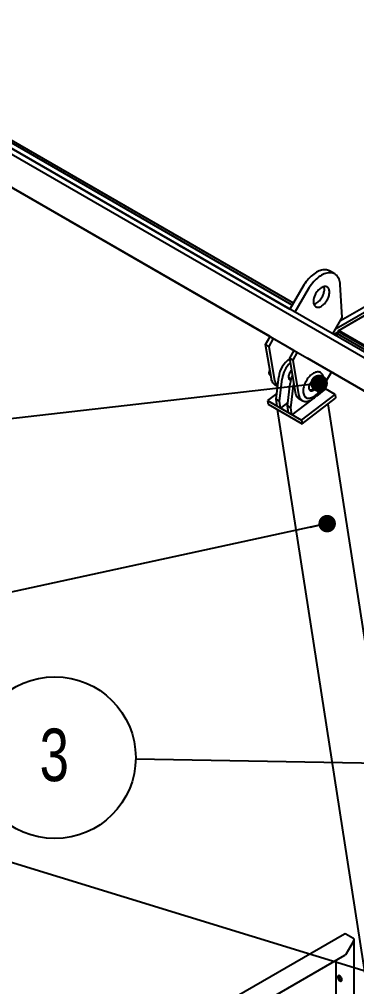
# Model space of a CAD drawing. Header units: millimetres. Extents: x 1293 to 41893, y 1011 to 26911.
# Drawn here: x 2309 to 2903, y 23770 to 25474 of the extents above; entities that cross this region are included whole.
import ezdxf

# ---------------------------------------------------------------- set-up
doc = ezdxf.new("R2010")
doc.units = ezdxf.units.MM
doc.header["$LTSCALE"] = 50
doc.layers.add('CAPA_1', color=7, linetype='Continuous')
doc.styles.add('SLDTEXTSTYLE0', font='TXT', dxfattribs={"width": 0.75})
doc.dimstyles.new('SLDDIMSTYLE2', dxfattribs={"dimtxt": 0.18, "dimasz": 30.769231, "dimexe": 0, "dimexo": 0.0625, "dimgap": 0, "dimtad": 0, "dimtih": 1, "dimtoh": 1, "dimdec": 0, "dimrnd": 1e-09, "dimzin": 0, "dimdsep": 46, "dimtxsty": 'Standard', "dimblk1": 'DOT', "dimblk2": 'DOT', "dimsah": 1, "dimcen": 0.09, "dimadec": 0, "dimazin": 0, "dimtfac": 30.769231, "dimtdec": 0, "dimtofl": 0, "dimtmove": 0, "dimatfit": 3, "dimldrblk": 'DOT', "dimfxl": 1, "dimfrac": 2, "dimtolj": 1, "dimtzin": 0, "dimarcsym": 0})
doc.dimstyles.new('SLDDIMSTYLE3', dxfattribs={"dimtxt": 0.18, "dimasz": 100, "dimexe": 0, "dimexo": 0.0625, "dimgap": 0, "dimtad": 0, "dimtih": 1, "dimtoh": 1, "dimdec": 0, "dimrnd": 1e-09, "dimzin": 0, "dimdsep": 46, "dimtxsty": 'Standard', "dimsah": 1, "dimcen": 0.09, "dimadec": 0, "dimazin": 0, "dimtfac": 100, "dimtdec": 0, "dimtofl": 0, "dimtmove": 0, "dimatfit": 3, "dimfxl": 1, "dimfrac": 2, "dimtolj": 1, "dimtzin": 0, "dimarcsym": 0})

# ---------------------------------------------------------------- blocks, each defined once
blk = doc.blocks.new('_Dot')
at = {"color": 0, "linetype": 'ByBlock', "lineweight": -2}
blk.add_line((-0.5, 0), (-1, 0), dxfattribs=at)
at = {"color": 0, "linetype": 'ByBlock', "const_width": 0.5}
blk.add_lwpolyline([(-0.25, 0, 1), (0.25, 0, 1)], format="xyb", close=True, dxfattribs=at)
blk = doc.blocks.new('SW_NOTE_0_27')
at = {"layer": 'CAPA_1', "color": 0}
blk.add_circle((-142.4, 2.6), 142.4, dxfattribs=at)
at = {"layer": 'CAPA_1', "color": 0, "insert": (-143.3, 53.8), "char_height": 92.6, "attachment_point": 2, "style": 'SLDTEXTSTYLE0'}
blk.add_mtext('3', dxfattribs=at)

msp = doc.modelspace()

# ---------------------------------------------------------------- linework, layer by layer
at = {"color": 7, "linetype": 'Continuous', "lineweight": 25}
for p, q in [((2783.6088309, 24964.8483972), (1901.0467227, 25474.4307163)), ((2789.5911397, 24971.1781764), (1935.871968, 25464.1068794)), ((2791.5155461, 24974.5113461), (1940.4581515, 25465.9031663)), ((1919.1114856, 25454.090214), (4390.7727372, 24027.230545)), ((4398.3871158, 24032.610263), (1927.9887578, 25458.7408791)), ((1931.6386346, 25456.774531), (2785.3578064, 24963.845828)), ((2719.9458528, 24933.0260458), (1852.5114992, 25433.8737543)), ((1893.7114856, 25410.0961236), (4365.3727372, 23983.2364546)), ((1894.7715122, 25409.4839843), (4366.4327639, 23982.6243153)), ((2866.6239402, 24929.8960369), (3504.8432149, 25298.3321818)), ((3493.1108183, 25300.4470205), (2874.3205899, 24943.2270253)), ((2504.5550152, 25057.4298499), (2124.2383835, 25276.9819681)), ((3495.4969019, 25286.7174197), (2869.5605951, 24925.3720812)), ((3497.7899937, 25287.6155631), (2871.8536869, 24926.2702247)), ((2359.1801834, 25141.3861681), (2331.8802048, 25157.1461103)), ((2750.5307349, 24915.3857371), (2331.8802048, 25157.1461103)), ((2396.4790758, 25119.7929816), (2431.9810551, 25099.2945025)), ((2671.8883485, 24960.7989699), (2431.9810551, 25099.2945025)), ((2504.5550152, 25057.4298499), (2485.2510152, 25068.5774346)), ((2521.1720397, 25047.8406686), (2520.9041936, 25048.0252812)), ((2540.4760397, 25036.6930839), (2521.1720397, 25047.8406686)), ((2750.5503736, 24915.4197523), (2540.4760397, 25036.6930839)), ((2864.3040321, 25025.9616853), (2855.3237759, 25031.1458768)), ((2808.6590055, 25004.2046887), (2785.3346112, 24963.8056529)), ((2877.6392616, 24948.9751333), (2873.8864777, 25007.2710183)), ((2651.4509863, 24972.661825), (2624.1510077, 24988.4217672)), ((2792.4589406, 24891.2280799), (2624.1510077, 24988.4217672)), ((2817.6392616, 24999.0204972), (2794.3148673, 24958.6214613)), ((2671.8883485, 24960.7989699), (2652.5843485, 24971.9465546)), ((2688.505373, 24951.2097886), (2688.2470963, 24951.3866687)), ((2707.809373, 24940.0622039), (2688.505373, 24951.2097886)), ((2785.354735, 24963.8405082), (2783.6088309, 24964.8483972)), ((2860.9869516, 24920.1324864), (2877.6392616, 24948.9751333)), ((2750.5367754, 24915.3961995), (2707.809373, 24940.0622039)), ((2720.6941969, 24932.5941375), (2719.9458528, 24933.0260458)), ((2720.6941969, 24932.5941375), (2720.8431498, 24932.5295865)), ((2724.1155308, 24930.639867), (2724.302272, 24930.5110457)), ((2725.3622987, 24929.8989064), (2724.302272, 24930.5110457)), ((2750.5236941, 24915.373542), (2725.3622987, 24929.8989064)), ((2742.620314, 24901.6844862), (2750.5544841, 24915.4268719)), ((2862.4270149, 24919.3011555), (2871.2518012, 24924.3955962)), ((2863.164308, 24918.8755253), (2871.9890291, 24923.9699283)), ((2869.1291513, 24920.2252102), (2867.0536151, 24916.6302761)), ((4191.4622271, 24156.8585743), (2869.1291513, 24920.2252102)), ((2871.8536869, 24926.2702247), (2869.5605951, 24925.3720812)), ((2869.5605951, 24925.3720812), (3054.1926431, 24818.7674284)), ((2871.8536869, 24926.2702247), (3056.4857348, 24819.6655719)), ((2742.620314, 24901.6844862), (2748.6071514, 24898.2283585)), ((2752.7411876, 24841.2155022), (2742.620314, 24901.6844862)), ((2748.6071514, 24898.2283585), (2756.540835, 24911.9699016)), ((2758.728025, 24837.7593745), (2748.6071514, 24898.2283585)), ((2774.4741683, 24901.6138431), (2774.4738181, 24901.6132365)), ((2774.4738181, 24901.6132365), (2792.4585904, 24891.2274733)), ((2792.4727899, 24891.2520676), (2784.5281759, 24877.4915925)), ((2798.4596273, 24887.7959399), (2790.5150133, 24874.0354648)), ((2790.5150133, 24874.0354648), (2784.5281759, 24877.4915925)), ((2784.5281759, 24877.4915925), (2794.6490495, 24817.0226085)), ((2790.5150133, 24874.0354648), (2800.6358869, 24813.5664808)), ((2816.38168, 24877.4203427), (2816.394418, 24877.4424056)), ((2841.78168, 24862.7524681), (2816.38168, 24877.4203427)), ((3106.9451746, 24709.677413), (2838.73368, 24864.5126131)), ((2839.3463031, 24852.0736021), (2836.5471854, 24853.6894984)), ((2840.5150133, 24822.0664341), (2858.4499487, 24853.1306534)), ((2841.7819277, 24862.7528972), (2841.78168, 24862.7524681)), ((3990.9774639, 24199.2746243), (2858.4231831, 24853.0842939)), ((3990.9775501, 24199.2747735), (2858.4232692, 24853.0844431)), ((2861.2968501, 24851.4261561), (2858.4235272, 24853.08489)), ((2964.1591514, 24792.0746268), (2858.4363505, 24853.1071007)), ((3126.2676743, 24698.4617552), (2858.4452916, 24853.122587)), ((2861.704658, 24851.2203469), (2861.2968501, 24851.4261561)), ((2759.2883351, 24830.4717497), (2763.6581712, 24827.949097)), ((2760.9860062, 24805.2883415), (2765.6229925, 24844.611367)), ((2766.9728436, 24801.8322138), (2771.6098299, 24841.1552394)), ((2781.1149793, 24793.6681327), (2785.7519656, 24832.9911582)), ((2783.7985273, 24842.5918016), (2787.4142952, 24840.5044633)), ((2846.6238895, 24832.647318), (2848.0886616, 24823.1929764)), ((2762.1390677, 24815.0666466), (2746.0195055, 24802.7041684)), ((2787.1018167, 24790.212005), (2791.738803, 24829.5350306)), ((2805.8878797, 24768.1428917), (2864.9649435, 24813.4505063)), ((2848.0886616, 24823.1929764), (2831.9820257, 24810.8404117)), ((2864.9649435, 24813.4505063), (2848.0886616, 24823.1929764)), ((2864.9649435, 24813.4505063), (2865.9351123, 24807.1885715)), ((2746.0195055, 24802.7041684), (2805.8878797, 24768.1428917)), ((2746.0195055, 24802.7041684), (2746.9896744, 24796.4422337)), ((2746.9896744, 24796.4422337), (2806.8580485, 24761.880957)), ((2760.9860062, 24805.2883415), (2766.9728436, 24801.8322138)), ((2762.8957874, 24792.9616983), (2760.9860062, 24805.2883415)), ((2768.8826248, 24789.5055706), (2766.9728436, 24801.8322138)), ((2781.7915604, 24799.4057424), (2768.8826248, 24789.5055706)), ((2823.216956, 24804.1182699), (2789.0115978, 24777.8853618)), ((2801.196197, 24806.278856), (2807.1830344, 24802.8227283)), ((2806.8580485, 24761.880957), (2865.9351123, 24807.1885715)), ((2811.1492496, 24809.6942162), (2813.9483673, 24808.0783199)), ((3026.8469729, 23673.7826044), (2852.8069611, 24797.1202781)), ((2763.1204524, 24787.1301337), (2936.9962821, 23664.8521708)), ((2787.1018167, 24790.212005), (2781.1149793, 24793.6681327)), ((2783.0247604, 24781.3414895), (2781.1149793, 24793.6681327)), ((2789.0115978, 24777.8853618), (2787.1018167, 24790.212005)), ((2805.8878797, 24768.1428917), (2806.8580485, 24761.880957)), ((2881.6793887, 23863.0135978), (2449.5079805, 23613.5263544)), ((2895.9243719, 23855.7618966), (2883.7112235, 23862.8123971)), ((2885.1480645, 23828.8012695), (2897.3612128, 23849.9550628)), ((2897.3612128, 23854.9321563), (2895.9610052, 23855.740479)), ((2898.5515309, 23342.1705656), (2898.5515309, 23853.2732151)), ((2481.466953, 23594.3864309), (2882.2740523, 23825.7674442)), ((2865.9972342, 23816.3710372), (2865.9972342, 23554.2642814))]:
    msp.add_line(p, q, dxfattribs=at)
at = {"color": 7, "linetype": 'Continuous', "lineweight": 25, "flags": 128}
for points in [[(2438.9832821, 25163.8350247), (2439.8591218, 25163.3294243), (2440.5877564, 25162.9088257), (2441.1457668, 25162.5867472), (2441.5152183, 25162.3735407), (2441.6842363, 25162.2760587), (2441.6473884, 25162.2974346), (2441.405859, 25162.4369811), (2440.967411, 25162.6902133), (2440.3461366, 25163.0489919), (2439.5620038, 25163.5017856), (2438.6402156, 25164.0340411), (2437.6103988, 25164.6286515), (2436.5056526, 25165.2665053), (2435.3614845, 25165.9271014), (2434.2146691, 25166.5892079), (2433.1020658, 25167.2315439), (2432.0594346, 25167.8334643), (2431.1202867, 25168.3756228), (2430.3148069, 25168.8405941), (2429.6688841, 25169.2134336), (2429.2032787, 25169.482158), (2428.9329558, 25169.6381301), (2428.8666036, 25169.676337), (2429.0063548, 25169.5955506), (2429.3477178, 25169.3983674), (2429.8797207, 25169.0911252), (2430.5852646, 25168.6836988), (2431.4416727, 25168.1891834), (2432.4214194, 25167.6234731), (2433.4930148, 25167.0047502), (2434.622017, 25166.3529011), (2435.7721388, 25165.6888766), (2436.9064145, 25165.0340192), (2437.9883874, 25164.4093763), (2438.9832821, 25163.8350247)], [(2597.1480795, 25072.5122911), (2598.0239192, 25072.0066908), (2598.7525538, 25071.5860922), (2599.3105642, 25071.2640137), (2599.6800157, 25071.0508071), (2599.8490337, 25070.9533252), (2599.8121858, 25070.974701), (2599.5706564, 25071.1142476), (2599.1322084, 25071.3674797), (2598.5109339, 25071.7262584), (2597.7268012, 25072.179052), (2596.805013, 25072.7113076), (2595.7751962, 25073.3059179), (2594.67045, 25073.9437717), (2593.5262819, 25074.6043679), (2592.3794664, 25075.2664743), (2591.2668631, 25075.9088103), (2590.224232, 25076.5107307), (2589.2850841, 25077.0528893), (2588.4796043, 25077.5178606), (2587.8336815, 25077.8907001), (2587.3680761, 25078.1594244), (2587.0977532, 25078.3153966), (2587.031401, 25078.3536034), (2587.1711522, 25078.272817), (2587.5125152, 25078.0756339), (2588.0445181, 25077.7683916), (2588.750062, 25077.3609653), (2589.6064701, 25076.8664499), (2590.5862168, 25076.3007396), (2591.6578122, 25075.6820167), (2592.7868144, 25075.0301676), (2593.9369362, 25074.3661431), (2595.0712119, 25073.7112856), (2596.1531848, 25073.0866428), (2597.1480795, 25072.5122911)], [(2855.3237759, 25031.1458768), (2855.3232368, 25031.146188), (2853.599156, 25032.0041164), (2851.7649864, 25032.6517506), (2849.8300734, 25033.0857909), (2847.8042754, 25033.3040259), (2845.6979141, 25033.3053435), (2843.5217216, 25033.089737), (2841.2867858, 25032.6583051), (2839.004494, 25032.0132459), (2836.6864745, 25031.1578459), (2834.344538, 25030.0964637), (2831.9906168, 25028.834507), (2829.6367044, 25027.3784055), (2827.2947942, 25025.7355783), (2824.9768184, 25023.9143958), (2822.6945874, 25021.924137), (2820.4597292, 25019.7749425), (2818.2836308, 25017.4777626), (2816.1773795, 25015.0443017), (2814.151707, 25012.4869584), (2812.2169341, 25009.8187628), (2810.3829188, 25007.0533095), (2808.6590055, 25004.2046887)], [(2873.8864777, 25007.2710183), (2873.6343451, 25009.8297863), (2873.2157979, 25012.2648266), (2872.6329684, 25014.5637323), (2871.8888264, 25016.7147903), (2870.9871633, 25018.7070407), (2869.9325732, 25020.5303329), (2868.7304292, 25022.175377), (2867.3868565, 25023.6337914), (2865.9087006, 25024.8981452), (2864.3034929, 25025.9619965), (2862.5794121, 25026.8199249), (2860.7452425, 25027.4675591), (2858.8103295, 25027.9015994), (2856.7845315, 25028.1198344), (2854.6781702, 25028.121152), (2852.5019777, 25027.9055455), (2850.2670419, 25027.4741136), (2847.9847501, 25026.8290543), (2845.6667306, 25025.9736544), (2843.3247941, 25024.9122722), (2840.970873, 25023.6503154), (2838.6169606, 25022.194214), (2836.2750503, 25020.5513868), (2833.9570745, 25018.7302043), (2831.6748435, 25016.7399455), (2829.4399853, 25014.590751), (2827.2638869, 25012.2935711), (2825.1576357, 25009.8601102), (2823.1319631, 25007.3027669), (2821.1971902, 25004.6345713), (2819.3631749, 25001.869118), (2817.6392616, 24999.0204972)], [(2855.1147306, 24993.7101528), (2855.0318288, 24995.4279664), (2854.7840953, 24997.0299239), (2854.3744346, 24998.4972437), (2853.8076496, 24999.8127228), (2853.0903854, 25000.9609385), (2852.2310511, 25001.928429), (2851.2397217, 25002.7038513), (2850.1280196, 25003.2781143), (2848.9089785, 25003.6444853), (2847.5968907, 25003.798669), (2846.207139, 25003.7388577), (2844.756017, 25003.4657526), (2843.2605379, 25002.9825556), (2841.7382347, 25002.2949318), (2840.2069552, 25001.4109429), (2838.684652, 25000.3409529), (2837.1891729, 24999.0975065), (2835.738051, 24997.6951819), (2834.3482993, 24996.15042), (2833.0362114, 24994.4813319), (2831.8171703, 24992.707486), (2830.7054683, 24990.8496791), (2829.7141389, 24988.9296922), (2828.8548046, 24986.9700355), (2828.1375403, 24984.9936841), (2827.5707553, 24983.0238089), (2827.1610946, 24981.083505), (2826.9133611, 24979.1955206), (2826.8304593, 24977.3819906), (2826.9133611, 24975.6641769), (2827.1610946, 24974.0622195), (2827.5707553, 24972.5948997), (2828.1375403, 24971.2794206), (2828.8548046, 24970.1312049), (2829.7141389, 24969.1637144), (2830.7054683, 24968.3882921), (2831.8171703, 24967.8140291), (2833.0362114, 24967.447658), (2834.3482993, 24967.2934743), (2835.738051, 24967.3532857), (2837.1891729, 24967.6263908), (2838.684652, 24968.1095878), (2840.2069552, 24968.7972116), (2841.7382347, 24969.6812004), (2843.2605379, 24970.7511904), (2844.756017, 24971.9946369), (2846.207139, 24973.3969615), (2847.5968907, 24974.9417234), (2848.9089785, 24976.6108115), (2850.1280196, 24978.3846574), (2851.2397217, 24980.2424643), (2852.2310511, 24982.1624512), (2853.0903854, 24984.1221079), (2853.8076496, 24986.0984593), (2854.3744346, 24988.0683344), (2854.7840953, 24990.0086384), (2855.0318288, 24991.8966228), (2855.1147306, 24993.7101528)], [(2744.768557, 24987.2777398), (2745.6443968, 24986.7721395), (2746.3730313, 24986.3515409), (2746.9310418, 24986.0294624), (2747.3004933, 24985.8162558), (2747.4695112, 24985.7187739), (2747.4326634, 24985.7401497), (2747.191134, 24985.8796963), (2746.752686, 24986.1329284), (2746.1314115, 24986.491707), (2745.3472788, 24986.9445007), (2744.4254905, 24987.4767563), (2743.3956737, 24988.0713666), (2742.2909276, 24988.7092204), (2741.1467595, 24989.3698166), (2739.999944, 24990.031923), (2738.8873407, 24990.674259), (2737.8447096, 24991.2761794), (2736.9055616, 24991.818338), (2736.1000819, 24992.2833093), (2735.4541591, 24992.6561488), (2734.9885537, 24992.9248731), (2734.7182307, 24993.0808453), (2734.6518786, 24993.1190521), (2734.7916298, 24993.0382657), (2735.1329927, 24992.8410826), (2735.6649956, 24992.5338403), (2736.3705395, 24992.126414), (2737.2269477, 24991.6318986), (2738.2066944, 24991.0661883), (2739.2782898, 24990.4474654), (2740.4072919, 24989.7956162), (2741.5574138, 24989.1315918), (2742.6916894, 24988.4767343), (2743.7736624, 24987.8520915), (2744.768557, 24987.2777398)], [(2827.5477565, 24972.6611181), (2828.2089168, 24972.8105823), (2829.7043959, 24973.2937793), (2831.2266991, 24973.9814031), (2832.7579786, 24974.865392), (2834.2802818, 24975.9353819), (2835.7757609, 24977.1788284), (2837.2268828, 24978.581153), (2838.6166345, 24980.1259149), (2839.9287224, 24981.795003), (2841.1477635, 24983.5688489), (2842.2594655, 24985.4266558), (2843.2507949, 24987.3466427), (2844.1101292, 24989.3062994), (2844.8273935, 24991.2826508), (2845.3941785, 24993.252526), (2845.8038392, 24995.1928299), (2846.0515727, 24997.0808143), (2846.1344745, 24998.8943443)], [(2786.8143847, 24838.459978), (2786.1997323, 24838.7620409), (2785.4016071, 24839.3754463), (2784.7375771, 24840.1817557), (2784.2200118, 24841.1659492), (2783.8585525, 24842.3096932), (2783.6599325, 24843.5916818), (2783.6278517, 24844.988034), (2783.7629078, 24846.4727385), (2784.0625848, 24848.018138), (2784.5213004, 24849.5954446), (2785.1305096, 24851.175276), (2785.8788639, 24852.7282031), (2786.752423, 24854.2252977), (2787.734914, 24855.6386718), (2788.1060833, 24856.1147398)], [(2844.6078475, 24840.444344), (2844.5240012, 24842.3976525), (2844.2732454, 24844.2359167), (2843.8579212, 24845.9419732), (2843.2819064, 24847.4998931), (2842.550579, 24848.8951303), (2841.6707674, 24850.1146581), (2840.650686, 24851.1470899), (2839.4998591, 24851.9827863), (2838.2290317, 24852.6139445), (2836.8500691, 24853.0346717), (2835.3758463, 24853.2410396), (2833.8201277, 24853.2311214), (2832.1974387, 24853.0050097), (2830.5229299, 24852.5648156), (2828.8122358, 24851.9146492), (2827.0813285, 24851.0605808), (2825.3463691, 24850.0105846), (2823.6235565, 24848.7744643), (2821.9289761, 24847.3637611), (2820.2784498, 24845.7916463), (2818.687388, 24844.0727985), (2817.1706462, 24842.2232659), (2815.7423856, 24840.2603172), (2814.4159416, 24838.2022799), (2813.2036988, 24836.0683694), (2812.1169756, 24833.8785094), (2811.1659185, 24831.653146), (2810.3594072, 24829.4130568), (2809.7049719, 24827.179157), (2809.2087228, 24824.9723039), (2808.8752934, 24822.8131023), (2808.7077968, 24820.721712), (2808.7077968, 24818.7176598), (2808.8752934, 24816.819657), (2809.2087228, 24815.0454248), (2809.7049719, 24813.4115286), (2810.3594072, 24811.9332237), (2811.1659185, 24810.6243127), (2812.1169756, 24809.4970165), (2813.2036988, 24808.5618603), (2814.4159416, 24807.8275756), (2815.7423856, 24807.3010179), (2817.1706462, 24806.9871038), (2818.687388, 24806.8887642), (2820.2784498, 24807.0069171), (2821.9289761, 24807.3404595), (2823.6235565, 24807.8862771), (2825.3463691, 24808.6392739), (2827.0813285, 24809.5924192), (2828.8122358, 24810.7368138), (2830.5229299, 24812.0617728), (2832.1974387, 24813.5549255), (2833.8201277, 24815.2023306), (2835.3758463, 24816.9886068), (2836.8500691, 24818.8970761), (2838.2290317, 24820.9099196), (2839.4998591, 24823.008344), (2840.650686, 24825.1727568), (2841.6707674, 24827.3829495), (2842.550579, 24829.6182862), (2843.2819064, 24831.857896), (2843.8579212, 24834.0808684), (2844.2732454, 24836.266448), (2844.5240012, 24838.3942287), (2844.6078475, 24840.444344)], [(2759.2883351, 24830.4717497), (2758.8991111, 24830.7071918), (2757.5954936, 24831.6713763), (2756.4210673, 24832.8302728), (2755.3840971, 24834.1757256), (2754.4918803, 24835.6982665), (2753.7506958, 24837.387181), (2753.1657594, 24839.2305838), (2752.7411876, 24841.2155022)], [(2784.8324495, 24841.9949311), (2784.417626, 24841.8642476), (2784.0068765, 24841.758777)], [(2791.738803, 24829.5350306), (2792.1004548, 24831.9130247), (2792.1302278, 24832.0717625)], [(2834.5080056, 24834.6138294), (2834.4242373, 24835.8871237), (2834.1747179, 24837.0365631), (2833.7647654, 24838.0376494), (2833.2031172, 24838.8690461), (2832.5017439, 24839.5130335), (2831.675594, 24839.9558861), (2830.7422755, 24840.1881652), (2829.7216805, 24840.2049202), (2828.6355612, 24840.0057941), (2827.5070662, 24839.5950308), (2826.3602476, 24838.981385), (2825.2195478, 24838.1779356), (2824.1092788, 24837.2018067), (2823.053104, 24836.0738028), (2822.0735341, 24834.8179652), (2821.1914468, 24833.4610601), (2820.4256422, 24832.0320075), (2819.7924423, 24830.5612651), (2819.3053425, 24829.0801793), (2818.9747245, 24827.6203169), (2818.8076349, 24826.2127923), (2818.8076349, 24824.8876044), (2818.9747245, 24823.6729973), (2819.3053425, 24822.5948583), (2819.7924423, 24821.676166), (2820.4256422, 24820.9365007), (2821.1914468, 24820.3916272), (2822.0735341, 24820.0531584), (2823.053104, 24819.9283083), (2824.1092788, 24820.0197377), (2825.2195478, 24820.3254981), (2826.3602476, 24820.8390727), (2827.5070662, 24821.5495156), (2828.6355612, 24822.4416848), (2829.7216805, 24823.4965653), (2830.7422755, 24824.6916743), (2831.675594, 24826.00154), (2832.5017439, 24827.3982448), (2833.2031172, 24828.8520206), (2833.7647654, 24830.3318825), (2834.1747179, 24831.8062899), (2834.4242373, 24833.2438184), (2834.5080056, 24834.6138294)], [(2819.6107178, 24821.9678251), (2819.7363561, 24821.9220619), (2820.6604978, 24821.7279769), (2821.6682246, 24821.7493237), (2822.7370254, 24821.9856254), (2823.843025, 24822.4316034), (2824.9615173, 24823.0772952), (2826.067517, 24823.9082773), (2827.1363178, 24824.9059868), (2828.1440446, 24826.0481365), (2829.0681863, 24827.3092128), (2829.8880992, 24828.6610452), (2830.5854677, 24830.073436), (2831.1447139, 24831.5148348), (2831.553345, 24832.9530432), (2831.8022329, 24834.3559338), (2831.885818, 24835.6921685)], [(2794.6490495, 24817.0226085), (2795.0736213, 24815.0376901), (2795.6585577, 24813.1942873), (2796.3997422, 24811.5053728), (2797.291959, 24809.9828319), (2798.3289292, 24808.637379), (2799.5033555, 24807.4784826), (2800.806973, 24806.5142981), (2801.196197, 24806.278856)], [(2800.6358869, 24813.5664808), (2801.0604587, 24811.5815624), (2801.6453951, 24809.7381597), (2802.3865796, 24808.0492451), (2803.2787964, 24806.5267042), (2804.3157666, 24805.1812514), (2805.4901929, 24804.022355), (2806.7938104, 24803.0581704), (2808.2174453, 24802.295483), (2809.7510791, 24801.7396599), (2811.3839192, 24801.3946126), (2813.1044748, 24801.2627694), (2814.9006379, 24801.345058), (2816.7597684, 24801.6408993), (2818.6687832, 24802.1482115), (2820.614248, 24802.8634244), (2822.582472, 24803.7815048), (2824.5596043, 24804.8959921), (2826.5317313, 24806.1990433), (2828.4849745, 24807.6814884), (2830.4055886, 24809.3328951), (2832.2800576, 24811.1416419), (2834.0951904, 24813.0950003), (2835.8382134, 24815.1792239), (2837.4968604, 24817.3796455), (2839.0594592, 24819.6807802), (2840.5150133, 24822.0664341)], [(2873.2941264, 23780.6212502), (2874.0984971, 23780.2579163), (2874.8652563, 23780.1136101), (2875.5585512, 23780.1950793), (2876.1459641, 23780.4985145), (2876.6000283, 23781.0097274), (2876.8995122, 23781.7048142), (2877.0304122, 23782.5512734), (2876.9866077, 23783.5095257), (2876.7701468, 23784.534764), (2876.3911511, 23785.5790495), (2875.867342, 23786.5935525), (2875.2232121, 23787.530836), (2874.4888804, 23788.3470736), (2873.6986833, 23789.0040991), (2872.8895696, 23789.4711905), (2872.0993725, 23789.7265072), (2871.3650407, 23789.758111), (2870.7209109, 23789.5645239), (2870.1971018, 23789.1547981), (2869.8181061, 23788.5480917), (2869.6016452, 23787.7727737), (2869.5578407, 23786.8650972), (2869.6887407, 23785.8675039), (2869.9882246, 23784.8266404), (2870.4422887, 23783.7911762), (2871.0297017, 23782.8095285), (2871.7229966, 23781.9275981), (2872.4897558, 23781.1866229), (2873.2941264, 23780.6212502)], [(2871.4663074, 23789.7675416), (2871.2549471, 23789.3775623), (2871.0384862, 23788.6022444), (2870.9946817, 23787.6945678), (2871.1255817, 23786.6969746), (2871.4250656, 23785.6561111), (2871.8791297, 23784.6206469), (2872.4665426, 23783.6389992), (2873.1598376, 23782.7570687), (2873.9265967, 23782.0160935), (2874.7309674, 23781.4507209)]]:
    msp.add_lwpolyline(points, dxfattribs=at)
at = {"color": 7, "linetype": 'Continuous', "lineweight": 25}
for centre, radius, start, end in [((2831.5854635, 24999.0986734), 14.5504457, 359.1953801523, 18.0836902663), ((2812.628873, 24838.1160649), 47.452521, 126.0583468126, 172.1326534371), ((2819.6949275, 24834.1984796), 48.5857296, 134.027944513, 171.7677949855), ((2774.2855723, 24839.674964), 15.6750362, 187.0194563166, 227.4213508353), ((2829.6082552, 24827.2452814), 44.231089, 154.3554535668, 172.5358486842), ((2826.3579183, 24836.1733366), 5.5488015, 355.025308885, 46.8907062889), ((2882.5197332, 23861.1399659), 2.0534545, 54.5327836208, 114.1567579501), ((2892.5604214, 23850.509506), 6.2372887, 20.2271137857, 57.3620294108), ((2896.7284332, 23853.2612656), 1.7866969, 340.5389980881, 69.257924801), ((2876.4470534, 23784.1043567), 3.1601795, 237.1095604731, 272.0262049041)]:
    msp.add_arc(centre, radius, start, end, dxfattribs=at)
for centre, major_axis, ratio, start_param, end_param in [((2399.5270758, 25125.0722724), (5.6048236, -3.2379041), 0.9417766974, 4.6238431096, 4.7126356542), ((2894.4875309, 23851.6140041), (2.8737987, 4.9772957), 0.5773346305, 4.7124296124, 5.236028388), ((2882.2743826, 23830.4602108), (2.8737987, 4.9772957), 0.5773346305, 3.926950185, 4.7124296124)]:
    msp.add_ellipse(centre, major_axis=major_axis, ratio=ratio, start_param=start_param, end_param=end_param, dxfattribs=at)
msp.add_open_spline([(2750.1697732, 24856.5788808), (2749.9472141, 24856.2770276), (2749.4953454, 24855.6641658), (2748.967281, 24854.6270709), (2748.5691524, 24853.5265969), (2748.3471569, 24852.420698), (2748.3070003, 24851.3586387), (2748.4404472, 24850.3829823), (2748.7389244, 24849.496368), (2749.1919619, 24848.7173709), (2749.8053864, 24848.0385183), (2750.565743, 24847.5237565), (2751.2421156, 24847.2289248), (2751.6440248, 24847.1772236), (2751.7455423, 24847.1641645)], degree=3, knots=[0, 0, 0, 0, 0.0928886072, 0.1885945765, 0.2856532317, 0.3852476764, 0.4772902799, 0.5651449191, 0.6483014551, 0.7281643455, 0.8062255005, 0.8913245108, 0.9725498697, 1, 1, 1, 1], dxfattribs=at)

# ---------------------------------------------------------------- block references
at = {"layer": 'CAPA_1'}
msp.add_blockref('SW_NOTE_0_27', (2513.9150939, 24171.1223518), dxfattribs=at)

# ---------------------------------------------------------------- leaders
for points, dimstyle in [([(2836.8705212, 24833.1489665), (2149.8801516, 24754.2364011)], 'SLDDIMSTYLE2'), ([(2850.9570577, 24585.9798077), (2276.0504751, 24460.9810295)], 'SLDDIMSTYLE2'), ([(3270.2924406, 24157.2356226), (2513.9150939, 24171.1223518)], 'SLDDIMSTYLE3'), ([(3355.6346151, 23663.013906), (2138.9399425, 24036.9246494)], 'SLDDIMSTYLE2')]:
    msp.add_leader(points, dimstyle=dimstyle, dxfattribs=at)

doc.saveas('drawing.dxf')
